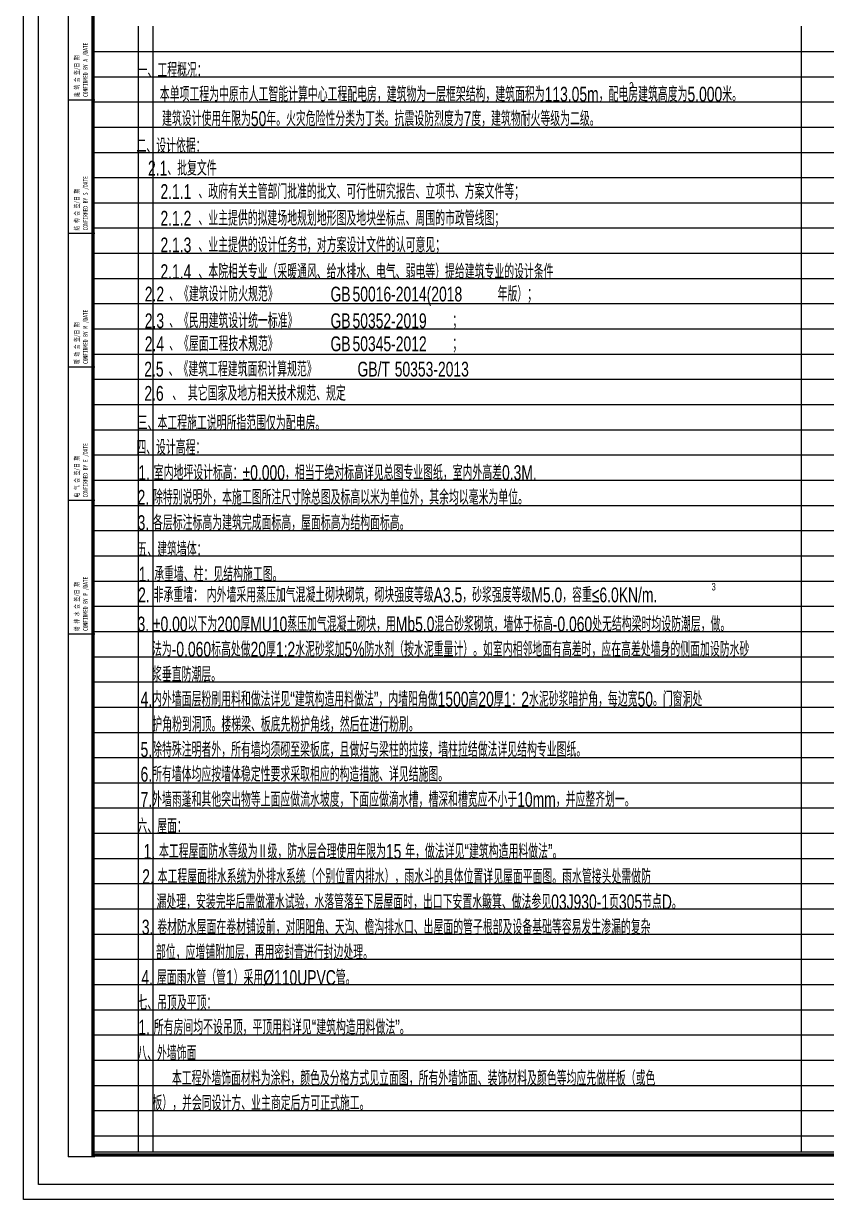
# Model space of a CAD drawing. Extents: x 17032 to 90126, y 10699 to 170399.
# Drawn here: x 29726 to 56786, y 96699 to 136336 of the extents above; entities that cross this region are included whole.
import ezdxf
from ezdxf.enums import TextEntityAlignment as Align

# ---------------------------------------------------------------- set-up
doc = ezdxf.new("R2010")
doc.units = 0
doc.header["$LTSCALE"] = 1000
doc.header["$MEASUREMENT"] = 0
for name, color, linetype in [('2017_11-sheet-L2$0$C-SHET-TTLB', 11, 'Continuous'), ('C-SHET-TTLB', 11, 'Continuous'), ('PUB_TEXT', 7, 'Continuous')]:
    doc.layers.add(name, color=color, linetype=linetype)
doc.styles.add('2017_11-sheet-L2$0$SHEET-ECADI', font='simhei.ttf', dxfattribs={"width": 0.7})
doc.styles.add('SMEDI', font='smsim.shx', dxfattribs={"width": 0.7, "bigfont": 'smfs.shx'})

# ---------------------------------------------------------------- blocks, each defined once
blk = doc.blocks.new('2017_11-sheet-L2$0$2014SHEET-L')
at = {"layer": '2017_11-sheet-L2$0$C-SHET-TTLB'}
for p, q in [((0, -45), (-9, -45)), ((0, -90), (-9, -90)), ((0, -135), (-9, -135)), ((0, -180), (-9, -180)), ((0, -225), (-9, -225))]:
    blk.add_line(p, q, dxfattribs=at)
at = {"layer": '2017_11-sheet-L2$0$C-SHET-TTLB', "style": '2017_11-sheet-L2$0$SHEET-ECADI', "width": 0.7}
for s, p in [('建 筑 会 签/日 期', (-5.24, -43.96)), ('CONFIRMED BY A /DATE', (-2.33, -43.96)), ('CONFIRMED BY S /DATE', (-2.33, -88.96)), ('结 构 会 签/日 期', (-5.24, -88.96)), ('CONFIRMED BY M /DATE', (-2.33, -133.96)), ('暖 动 会 签/日 期', (-5.24, -133.96)), ('电 气 会 签/日 期', (-5.24, -178.96)), ('CONFIRMED BY E /DATE', (-2.33, -178.96)), ('给 排 水 会 签/日 期', (-5.24, -223.96)), ('CONFIRMED BY P /DATE', (-2.33, -223.96))]:
    blk.add_text(s, height=1.6, rotation=90, dxfattribs=at).set_placement(p)
blk = doc.blocks.new('2017_11-sheet-L2', base_point=(18.4, 410))
at = {"layer": '2017_11-sheet-L2$0$C-SHET-TTLB'}
blk.add_blockref('2017_11-sheet-L2$0$2014SHEET-L', (19, 410.6), dxfattribs=at)
blk = doc.blocks.new('tukuang')
at = {"layer": 'C-SHET-TTLB'}
for p in [(17002, 20480), (17902, -19640)]:
    blk.add_line(p, (17002, -19640), dxfattribs=at)
for points in [[(75902, 21920), (75902, -21080), (15502, -21080), (15502, 21920)], [(75402, 21420), (75402, -20580), (16002, -20580), (16002, 21420)]]:
    blk.add_lwpolyline(points, close=True, dxfattribs=at)
at = {"layer": 'C-SHET-TTLB', "const_width": 120}
blk.add_lwpolyline([(17842, 20420), (74402, 20420), (74402, -19580), (17842, -19580)], close=True, dxfattribs=at)
at = {"layer": 'C-SHET-TTLB', "xscale": 100, "yscale": 100, "zscale": 100}
blk.add_blockref('2017_11-sheet-L2', (17842, 20420), dxfattribs=at)

msp = doc.modelspace()

# ---------------------------------------------------------------- linework, layer by layer
at = {"layer": 'Defpoints', "color": 251}
for p, q in [((33585.8, 136244.2), (33585.8, 98308.7)), ((34085.8, 136244.2), (34085.8, 98308.7)), ((55932, 136244.2), (55932, 98308.7)), ((32126.1, 135394.2), (79778.2, 135394.2)), ((32126.1, 134544.2), (79778.2, 134544.2)), ((32126.1, 133694.2), (79778.2, 133694.2)), ((32126.1, 132844.2), (79778.2, 132844.2)), ((32126.1, 131994.2), (79778.2, 131994.2)), ((32126.1, 131144.2), (79778.2, 131144.2)), ((32126.1, 130294.2), (79778.2, 130294.2)), ((32126.1, 129444.2), (79778.2, 129444.2)), ((32126.1, 128594.2), (79778.2, 128594.2)), ((32126.1, 127744.2), (79778.2, 127744.2)), ((32126.1, 126894.2), (79778.2, 126894.2)), ((32126.1, 126044.2), (79778.2, 126044.2)), ((32126.1, 125194.2), (79778.2, 125194.2)), ((32126.1, 124344.2), (79778.2, 124344.2)), ((32126.1, 123494.2), (79778.2, 123494.2)), ((32126.1, 122644.2), (79778.2, 122644.2)), ((32126.1, 121794.2), (79778.2, 121794.2)), ((32126.1, 120944.2), (79778.2, 120944.2)), ((32126.1, 120094.2), (79778.2, 120094.2)), ((32126.1, 119244.2), (79778.2, 119244.2)), ((32126.1, 118394.2), (79778.2, 118394.2)), ((32126.1, 117544.2), (79778.2, 117544.2)), ((32126.1, 116694.2), (79778.2, 116694.2)), ((32126.1, 115844.2), (79778.2, 115844.2)), ((32126.1, 114994.2), (79778.2, 114994.2)), ((32126.1, 114144.2), (79778.2, 114144.2)), ((32126.1, 113294.2), (79778.2, 113294.2)), ((32126.1, 112444.2), (79778.2, 112444.2)), ((32126.1, 111594.2), (79778.2, 111594.2)), ((32126.1, 110744.2), (79778.2, 110744.2)), ((32126.1, 109894.2), (79778.2, 109894.2)), ((32126.1, 109044.2), (79778.2, 109044.2)), ((32126.1, 108194.2), (79778.2, 108194.2)), ((32126.1, 107344.2), (79778.2, 107344.2)), ((32126.1, 106494.2), (79778.2, 106494.2)), ((32126.1, 105644.2), (79778.2, 105644.2)), ((32126.1, 104794.2), (79778.2, 104794.2)), ((32126.1, 103944.2), (79778.2, 103944.2)), ((32126.1, 103094.2), (79778.2, 103094.2)), ((32126.1, 102244.2), (79778.2, 102244.2)), ((32126.1, 101394.2), (79778.2, 101394.2)), ((32126.1, 100544.2), (79778.2, 100544.2)), ((32126.1, 99694.2), (79778.2, 99694.2)), ((32126.1, 98844.2), (79778.2, 98844.2)), ((32126.1, 98308.7), (79778.2, 98308.7))]:
    msp.add_line(p, q, dxfattribs=at)

# ---------------------------------------------------------------- block references
at = {"layer": 'C-SHET-TTLB'}
msp.add_blockref('tukuang', (14224.3, 117778.3), dxfattribs=at)

# ---------------------------------------------------------------- texts
at = {"layer": 'PUB_TEXT', "color": 7, "style": 'SMEDI', "width": 0.7}
for s, p in [('一、工程概况：', (33572, 134511)), ('本单项工程为中原市人工智能计算中心工程配电房，建筑物为一层框架结构，建筑面积为113.05m，配电房建筑高度为5.000米。', (34320.7, 133704.1)), ('建筑设计使用年限为50年。火灾危险性分类为丁类。抗震设防烈度为7度，建筑物耐火等级为二级。', (34395.2, 132878.7, 0)), ('二、设计依据：', (33534.1, 131959.1, 0)), ('2.1、批复文件', (33921, 131209)), ('2.1.1', (34341.4, 130422.5)), ('、政府有关主管部门批准的批文、可行性研究报告、立项书、方案文件等；', (35620.5, 130422.5)), ('2.1.2', (34341.4, 129522.5)), ('、业主提供的拟建场地规划地形图及地块坐标点、周围的市政管线图；', (35620.5, 129522.5)), ('2.1.3', (34341.4, 128622.5)), ('、业主提供的设计任务书，对方案设计文件的认可意见；', (35620.5, 128622.5)), ('2.1.4', (34341.4, 127722.5)), ('、本院相关专业（采暖通风、给水排水、电气、弱电等）提给建筑专业的设计条件', (35620.5, 127722.5)), ('2.2', (33813.3, 126966.7)), ('、《建筑设计防火规范》', (34634.4, 126966.7)), ('GB', (40072.5, 126966.7)), ('50016-2014(2018', (40814.3, 126966.7)), ('年版）；', (45703.5, 126966.7)), ('2.3', (33813.3, 126066.7)), ('、《民用建筑设计统一标准》', (34634.4, 126066.7)), ('GB', (40072.5, 126066.7)), ('50352-2019', (40814.3, 126066.7)), ('；', (44177.3, 126066.7)), ('2.4', (33813.3, 125290.7)), ('、《屋面工程技术规范》', (34634.4, 125290.7)), ('GB', (40072.5, 125290.7)), ('50345-2012', (40814.3, 125290.7)), ('；', (44177.3, 125290.7)), ('2.5', (33795.5, 124436.5)), ('、《建筑工程建筑面积计算规范》', (34616.6, 124436.5)), ('GB/T', (40982.6, 124436.5)), ('50353-2013', (42235.9, 124436.5)), ('2.6', (33798.5, 123619.5)), ('其它国家及地方相关技术规范、规定', (35267.2, 123619.5)), ('、', (34740.8, 123619.5)), ('三、本工程施工说明所指范围仅为配电房。', (33576.5, 122620.8)), ('四、设计高程：', (33526.9, 121796.6)), ('1. 室内地坪设计标高：%%P0.000，相当于绝对标高详见总图专业图纸，室内外高差0.3M.', (33596.4, 120948)), ('2. 除特别说明外，本施工图所注尺寸除总图及标高以米为单位外，其余均以毫米为单位。', (33570.4, 120117.3, 0)), ('3. 各层标注标高为建筑完成面标高，屋面标高为结构面标高。', (33571.7, 119262.4, 0)), ('五、建筑墙体：', (33566.3, 118360.4, 0)), ('1. 承重墙、柱：见结构施工图。', (33610.1, 117524.7, 0)), ('3. %%P0.00以下为200厚MU10蒸压加气混凝土砌块，用Mb5.0混合砂浆砌筑，墙体于标高-0.060处无结构梁时均设防潮层，做。 ', (33567.6, 115845.1, 0)), ('法为-0.060标高处做20厚1:2水泥砂浆加5%%%防水剂（按水泥重量计）。如室内相邻地面有高差时，应在高差处墙身的侧面加设防水砂', (34055.4, 114996.5, 0)), ('浆垂直防潮层。', (34055.4, 114146.5, 0)), ('4.内外墙面层粉刷用料和做法详见“建筑构造用料做法”，内墙阳角做1500高20厚1：2水泥砂浆暗护角，每边宽50。门窗洞处', (33670, 113314.4, 0)), ('护角粉到洞顶。楼梯梁、板底先粉护角线，然后在进行粉刷。', (34067.2, 112464.4, 0)), ('5.除特殊注明者外，所有墙均须砌至梁板底，且做好与梁柱的拉接，墙柱拉结做法详见结构专业图纸。', (33670, 111614.4, 0)), ('6.所有墙体均应按墙体稳定性要求采取相应的构造措施、详见结施图。', (33670, 110782.8, 0)), ('7.外墙雨蓬和其他突出物等上面应做流水坡度，下面应做滴水槽，槽深和槽宽应不小于10mm，并应整齐划一。', (33670, 109932.8, 0)), ('六、屋面：', (33566.3, 109029.2, 0)), ('1. 本工程屋面防水等级为Ⅱ级，防水层合理使用年限为15 年，做法详见“建筑构造用料做法”。', (33771.1, 108179.7, 0)), ('2. 本工程屋面排水系统为外排水系统（个别位置内排水），雨水斗的具体位置详见屋面平面图。雨水管接头处需做防', (33726.2, 107329.7, 0)), ('漏处理，安装完毕后需做灌水试验，水落管落至下层屋面时，出口下安置水簸箕、做法参见03J930-1页305节点D。', (34208.4, 106479.7, 0)), ('3. 卷材防水屋面在卷材铺设前，对阴阳角、天沟、檐沟排水口、出屋面的管子根部及设备基础等容易发生渗漏的复杂', (33712.8, 105629.7, 0)), ('部位，应增铺附加层，再用密封膏进行封边处理。', (34188.8, 104779.7, 0)), ('4. 屋面雨水管（管1）采用%%C110UPVC管。', (33700.3, 103929.7, 0)), ('七、吊顶及平顶：', (33566.3, 103079.2, 0)), ('1. 所有房间均不设吊顶，平顶用料详见“建筑构造用料做法”。', (33596.8, 102257.1)), ('八、外墙饰面', (33560.4, 101379.4)), ('本工程外墙饰面材料为涂料，颜色及分格方式见立面图，所有外墙饰面、装饰材料及颜色等均应先做样板（或色', (34727.7, 100533.4)), ('板），并会同设计方、业主商定后方可正式施工。', (34071.3, 99700.4))]:
    msp.add_text(s, height=500, dxfattribs=at).set_placement(p)
msp.add_text('2', height=300, dxfattribs=at).set_placement((50134.2, 134359.2), align=Align.TOP_LEFT)
at = {"layer": 'PUB_TEXT', "style": 'SMEDI', "width": 0.7}
msp.add_text('2. 非承重墙： 内外墙采用蒸压加气混凝土砌块砌筑，砌块强度等级A3.5，砂浆强度等级M5.0，容重≤6.0KN/m.', height=500, dxfattribs=at).set_placement((33589.3, 116827.4, 0))
msp.add_text('3', height=250, dxfattribs=at).set_placement((52912.7, 117476.7), align=Align.TOP_LEFT)

doc.saveas('drawing.dxf')
